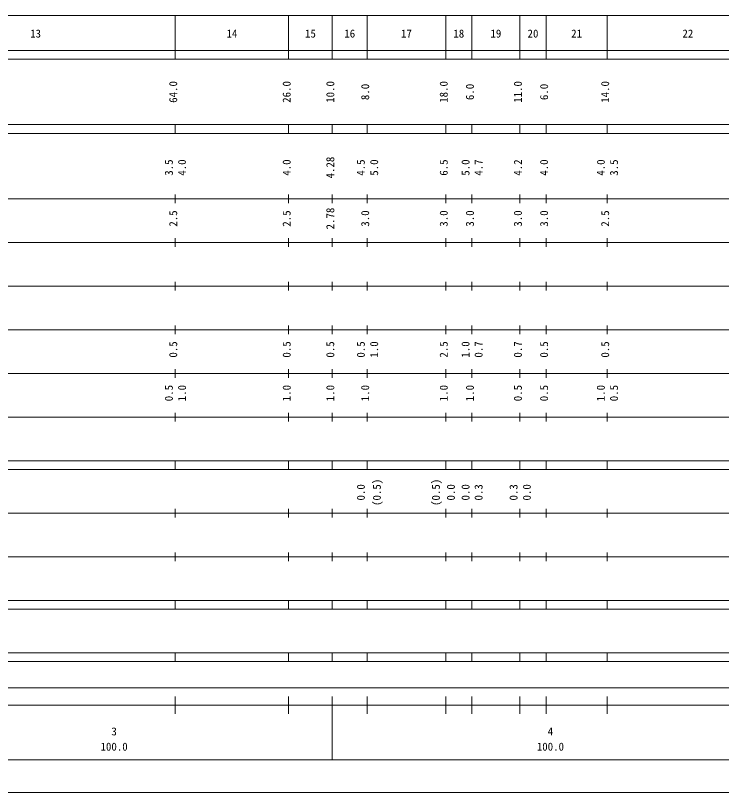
# Model space of a CAD drawing. Units: millimetres on the paper, enlarged 1000 times. Extents: x 40000 to 680000, y 20000 to 380000.
# Drawn here: x 295400 to 457198, y 20000 to 198000 of the extents above; entities that cross this region are included whole.
import ezdxf
from ezdxf.enums import TextEntityAlignment as Align

# ---------------------------------------------------------------- set-up
doc = ezdxf.new("R2010")
doc.units = ezdxf.units.MM
doc.header["$LTSCALE"] = 1000
doc.layers.add('M-TTL', color=2, linetype='Continuous', lineweight=13)
doc.layers.add('M-TTL-BAND', color=7, linetype='Continuous', lineweight=13)
doc.styles.add('ＭＳ ゴシック', font='')
doc.styles.get('ＭＳ ゴシック').set_extended_font_data('MS Gothic')

msp = doc.modelspace()

# ---------------------------------------------------------------- linework, layer by layer
at = {"layer": 'M-TTL'}
msp.add_line((40000, 20000), (680000, 20000), dxfattribs=at)
at = {"layer": 'M-TTL-BAND'}
for p, q in [((68000, 198000), (579000, 198000)), ((332000, 188000), (332000, 198000)), ((358000, 188000), (358000, 198000)), ((368000, 188000), (368000, 198000)), ((376000, 188000), (376000, 198000)), ((394000, 188000), (394000, 198000)), ((400000, 188000), (400000, 198000)), ((411000, 188000), (411000, 198000)), ((417000, 188000), (417000, 198000)), ((431000, 188000), (431000, 198000)), ((40000, 190000), (579000, 190000)), ((40000, 188000), (579000, 188000)), ((40000, 173000), (579000, 173000)), ((332000, 171000), (332000, 173000)), ((358000, 171000), (358000, 173000)), ((368000, 171000), (368000, 173000)), ((376000, 171000), (376000, 173000)), ((394000, 171000), (394000, 173000)), ((400000, 171000), (400000, 173000)), ((411000, 171000), (411000, 173000)), ((417000, 171000), (417000, 173000)), ((431000, 171000), (431000, 173000)), ((40000, 171000), (579000, 171000)), ((332000, 155000), (332000, 157000)), ((358000, 155000), (358000, 157000)), ((368000, 155000), (368000, 157000)), ((376000, 155000), (376000, 157000)), ((394000, 155000), (394000, 157000)), ((400000, 155000), (400000, 157000)), ((411000, 155000), (411000, 157000)), ((417000, 155000), (417000, 157000)), ((431000, 155000), (431000, 157000)), ((40000, 156000), (579000, 156000)), ((46000, 146000), (579000, 146000)), ((332000, 145000), (332000, 147000)), ((358000, 145000), (358000, 147000)), ((368000, 145000), (368000, 147000)), ((376000, 145000), (376000, 147000)), ((394000, 145000), (394000, 147000)), ((400000, 145000), (400000, 147000)), ((411000, 145000), (411000, 147000)), ((417000, 145000), (417000, 147000)), ((431000, 145000), (431000, 147000)), ((52000, 136000), (579000, 136000)), ((332000, 135000), (332000, 137000)), ((358000, 135000), (358000, 137000)), ((368000, 135000), (368000, 137000)), ((376000, 135000), (376000, 137000)), ((394000, 135000), (394000, 137000)), ((400000, 135000), (400000, 137000)), ((411000, 135000), (411000, 137000)), ((417000, 135000), (417000, 137000)), ((431000, 135000), (431000, 137000)), ((332000, 125000), (332000, 127000)), ((358000, 125000), (358000, 127000)), ((368000, 125000), (368000, 127000)), ((376000, 125000), (376000, 127000)), ((394000, 125000), (394000, 127000)), ((400000, 125000), (400000, 127000)), ((411000, 125000), (411000, 127000)), ((417000, 125000), (417000, 127000)), ((431000, 125000), (431000, 127000)), ((46000, 126000), (579000, 126000)), ((52000, 116000), (579000, 116000)), ((332000, 115000), (332000, 117000)), ((358000, 115000), (358000, 117000)), ((368000, 115000), (368000, 117000)), ((376000, 115000), (376000, 117000)), ((394000, 115000), (394000, 117000)), ((400000, 115000), (400000, 117000)), ((411000, 115000), (411000, 117000)), ((417000, 115000), (417000, 117000)), ((431000, 115000), (431000, 117000)), ((332000, 105000), (332000, 107000)), ((358000, 105000), (358000, 107000)), ((368000, 105000), (368000, 107000)), ((376000, 105000), (376000, 107000)), ((394000, 105000), (394000, 107000)), ((400000, 105000), (400000, 107000)), ((411000, 105000), (411000, 107000)), ((417000, 105000), (417000, 107000)), ((431000, 105000), (431000, 107000)), ((46000, 106000), (579000, 106000)), ((40000, 96000), (579000, 96000)), ((332000, 94000), (332000, 96000)), ((358000, 94000), (358000, 96000)), ((368000, 94000), (368000, 96000)), ((376000, 94000), (376000, 96000)), ((394000, 94000), (394000, 96000)), ((400000, 94000), (400000, 96000)), ((411000, 94000), (411000, 96000)), ((417000, 94000), (417000, 96000)), ((431000, 94000), (431000, 96000)), ((40000, 94000), (579000, 94000)), ((49000, 84000), (579000, 84000)), ((332000, 83000), (332000, 85000)), ((358000, 83000), (358000, 85000)), ((368000, 83000), (368000, 85000)), ((376000, 83000), (376000, 85000)), ((394000, 83000), (394000, 85000)), ((400000, 83000), (400000, 85000)), ((411000, 83000), (411000, 85000)), ((417000, 83000), (417000, 85000)), ((431000, 83000), (431000, 85000)), ((332000, 73000), (332000, 75000)), ((358000, 73000), (358000, 75000)), ((368000, 73000), (368000, 75000)), ((376000, 73000), (376000, 75000)), ((394000, 73000), (394000, 75000)), ((400000, 73000), (400000, 75000)), ((411000, 73000), (411000, 75000)), ((417000, 73000), (417000, 75000)), ((431000, 73000), (431000, 75000)), ((40000, 74000), (579000, 74000)), ((40000, 64000), (579000, 64000)), ((332000, 62000), (332000, 64000)), ((358000, 62000), (358000, 64000)), ((368000, 62000), (368000, 64000)), ((376000, 62000), (376000, 64000)), ((394000, 62000), (394000, 64000)), ((400000, 62000), (400000, 64000)), ((411000, 62000), (411000, 64000)), ((417000, 62000), (417000, 64000)), ((431000, 62000), (431000, 64000)), ((40000, 62000), (579000, 62000)), ((40000, 52000), (579000, 52000)), ((332000, 50000), (332000, 52000)), ((358000, 50000), (358000, 52000)), ((368000, 50000), (368000, 52000)), ((376000, 50000), (376000, 52000)), ((394000, 50000), (394000, 52000)), ((400000, 50000), (400000, 52000)), ((411000, 50000), (411000, 52000)), ((417000, 50000), (417000, 52000)), ((431000, 50000), (431000, 52000)), ((40000, 50000), (579000, 50000)), ((71000, 44000), (565000, 44000)), ((332000, 38000), (332000, 42000)), ((358000, 38000), (358000, 42000)), ((368000, 27500), (368000, 42000)), ((376000, 38000), (376000, 42000)), ((394000, 38000), (394000, 42000)), ((400000, 38000), (400000, 42000)), ((411000, 38000), (411000, 42000)), ((417000, 38000), (417000, 42000)), ((431000, 38000), (431000, 42000)), ((40000, 40000), (579000, 40000)), ((68000, 27500), (579000, 27500))]:
    msp.add_line(p, q, dxfattribs=at)

# ---------------------------------------------------------------- texts
at = {"layer": 'M-TTL-BAND', "style": 'ＭＳ ゴシック'}
for s, p in [('13', (298750, 192405)), ('14', (343750, 192405)), ('15', (361750, 192405)), ('16', (370750, 192405)), ('17', (383750, 192405)), ('18', (395750, 192405)), ('19', (404250, 192405)), ('20', (412750, 192405)), ('21', (422750, 192405)), ('22', (448250, 192405)), ('3', (317375, 32523)), ('4', (417375, 32523)), ('100.0', (314875, 29033)), ('100.0', (414875, 29033))]:
    msp.add_text(s, height=1833, dxfattribs=at).set_placement(p, align=Align.BOTTOM_LEFT)
for s, p in [('64.0', (333000, 178000)), ('26.0', (359000, 178000)), ('10.0', (369000, 178000)), ('8.0', (377000, 178625)), ('18.0', (395000, 178000)), ('6.0', (401000, 178625)), ('11.0', (412000, 178000)), ('6.0', (418000, 178625)), ('14.0', (432000, 178000)), ('3.5', (332000, 161299)), ('4.0', (335018, 161299)), ('4.0', (359000, 161299)), ('4.28', (369000, 160674)), ('4.5', (376000, 161299)), ('5.0', (379059, 161299)), ('6.5', (395000, 161299)), ('5.0', (400000, 161299)), ('4.7', (402987, 161299)), ('4.2', (412000, 161299)), ('4.0', (418000, 161299)), ('4.0', (431000, 161299)), ('3.5', (434024, 161299)), ('2.5', (333000, 149625)), ('2.5', (359000, 149625)), ('2.78', (369000, 149000)), ('3.0', (377000, 149625)), ('3.0', (395000, 149625)), ('3.0', (401000, 149625)), ('3.0', (412000, 149625)), ('3.0', (418000, 149625)), ('2.5', (432000, 149625)), ('0.5', (333000, 119625)), ('0.5', (359000, 119625)), ('0.5', (369000, 119625)), ('0.5', (376000, 119625)), ('1.0', (379059, 119625)), ('2.5', (395000, 119625)), ('1.0', (400000, 119625)), ('0.7', (402987, 119625)), ('0.7', (412000, 119625)), ('0.5', (418000, 119625)), ('0.5', (432000, 119625)), ('0.5', (332000, 109625)), ('1.0', (335018, 109625)), ('1.0', (359000, 109625)), ('1.0', (369000, 109625)), ('1.0', (377000, 109625)), ('1.0', (395000, 109625)), ('1.0', (401000, 109625)), ('0.5', (412000, 109625)), ('0.5', (418000, 109625)), ('1.0', (431000, 109625)), ('0.5', (434024, 109625)), ('(0.5)', (379669, 85639)), ('(0.5)', (393201, 85639)), ('0.0', (376000, 86889)), ('0.0', (396642, 86889)), ('0.0', (400000, 86889)), ('0.3', (402987, 86889)), ('0.3', (411000, 86889)), ('0.0', (414042, 86889))]:
    msp.add_text(s, height=1833, rotation=90, dxfattribs=at).set_placement(p, align=Align.BOTTOM_LEFT)

doc.saveas('drawing.dxf')
